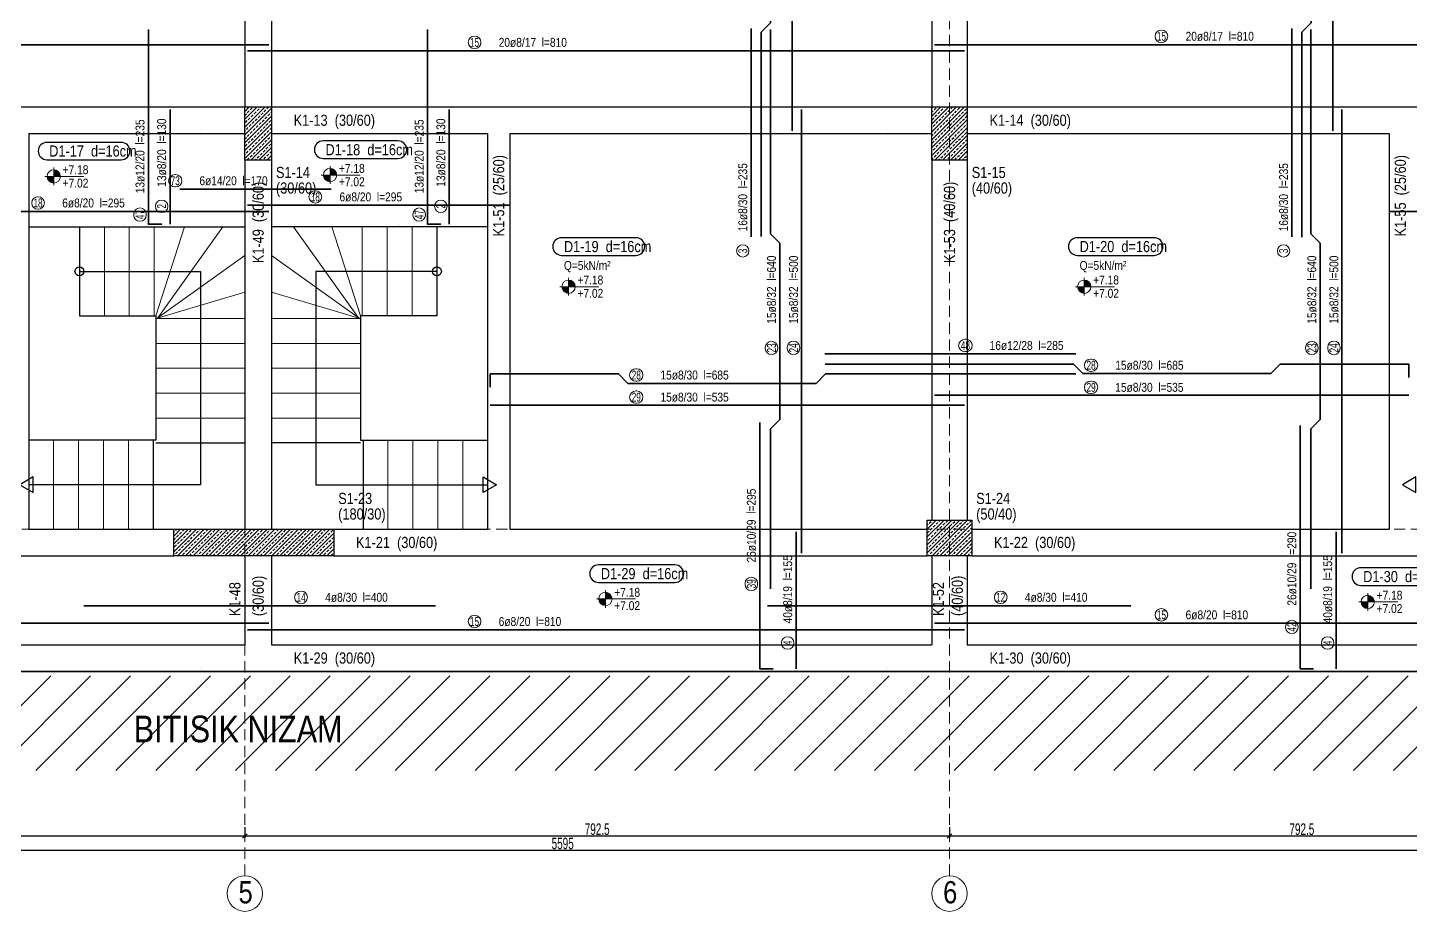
# Model space of a CAD drawing. Header units: millimetres. Extents: x 2329 to 8719, y 754 to 2467.
# Drawn here: x 5026 to 6581, y 760 to 1754 of the extents above; entities that cross this region are included whole.
import ezdxf
from ezdxf.enums import TextEntityAlignment as Align

# ---------------------------------------------------------------- set-up
doc = ezdxf.new("R2010")
doc.units = ezdxf.units.MM
doc.linetypes.add('DASHED', pattern=[19.05, 12.7, -6.35])
for name, color, linetype, lineweight in [('AKS BALONU (BEYKENT)', 7, 'Continuous', 20), ('AKS CIZGISI (BEYKENT)', 252, 'DASHED', 20), ('AKS NO (BEYKENT)', 3, 'Continuous', 20), ('AKS OLCU (BEYKENT)', 200, 'Continuous', 20), ('DONATI (BEYKENT)', 4, 'Continuous', 35), ('DONATI YAZISI (BEYKENT)', 3, 'Continuous', 20), ('DOSEME ISMI (BEYKENT)', 9, 'Continuous', 20), ('DOSEME PAFTA (BEYKENT)', 3, 'Continuous', 20), ('DOSEME SINIRI (BEYKENT)', 2, 'Continuous', 30), ('KIRIS (BEYKENT)', 2, 'Continuous', 30), ('KIRIS ISMI (BEYKENT)', 40, 'Continuous', 20), ('KOLON (BEYKENT)', 3, 'Continuous', 30), ('KOLON ISMI (BEYKENT)', 91, 'Continuous', 20), ('KOT CIZGI (BEYKENT)', 120, 'Continuous', 20), ('KOT YAZI (BEYKENT)', 7, 'Continuous', 20), ('MERDIVEN (BEYKENT)', 5, 'Continuous', 20), ('MERDIVEN YAZI (BEYKENT)', 51, 'Continuous', 20), ('POZ BALON (BEYKENT)', 14, 'Continuous', 20), ('POZ NO (BEYKENT)', 2, 'Continuous', 20), ('TARAMA (BEYKENT)', 252, 'Continuous', 25), ('YAZI (BEYKENT)', 140, 'Continuous', 20)]:
    doc.layers.add(name, color=color, linetype=linetype, lineweight=lineweight)
doc.styles.add('DONATI YAZISI (BEYKENT)', font='')
doc.styles.add('DSMOLC-50', font='bahnschrift light condensed', dxfattribs={"width": 0.75, "height": 13})
doc.styles.add('KOT (BEYKENT)', font='')
doc.styles.add('stastyle', font='RomanSTA.ttf')
doc.styles.add('YAZI (BEYKENT)', font='')
doc.styles.get('DONATI YAZISI (BEYKENT)').set_extended_font_data('Bahnschrift Light Condensed')
doc.styles.get('KOT (BEYKENT)').set_extended_font_data('Bahnschrift Light Condensed')
doc.styles.get('YAZI (BEYKENT)').set_extended_font_data('Bahnschrift Light Condensed')
doc.dimstyles.new('DSMOLC-50', dxfattribs={"dimtxt": 13, "dimasz": 5, "dimexe": 2, "dimexo": 2, "dimgap": 1, "dimtad": 1, "dimdec": 1, "dimrnd": 0.5, "dimzin": 12, "dimdsep": 46, "dimtxsty": 'DSMOLC-50', "dimblk": 'OBLIQUE', "dimblk1": 'OBLIQUE', "dimblk2": 'OBLIQUE', "dimcen": 0, "dimclrt": 7, "dimadec": 0, "dimazin": 0, "dimtfac": 1, "dimtdec": 4, "dimtix": 1, "dimtmove": 2, "dimatfit": 3, "dimfxl": 1, "dimtzin": 0, "dimarcsym": 0})
pattern_1 = [(45, (1846.9926, -1409.6164), (-4.4194174, 4.4194174), []), (45, (1851.412, -1409.6164), (-4.4194174, 4.4194174), [3.125, -1.5625])]

# ---------------------------------------------------------------- blocks, each defined once
blk = doc.blocks.new('_Oblique')
at = {"color": 0, "linetype": 'ByBlock', "lineweight": -2}
blk.add_line((-0.5, -0.5), (0.5, 0.5), dxfattribs=at)
blk = doc.blocks.new('*D66')
at = {"layer": 'AKS OLCU (BEYKENT)', "color": 0, "lineweight": -2, "transparency": 16777216}
for p, q in [((4510.3, 855), (4510.3, 843)), ((4510.3, 845), (5270.3, 845)), ((5270.3, 855), (5270.3, 843))]:
    blk.add_line(p, q, dxfattribs=at)
at = {"layer": 'DEFPOINTS', "color": 0, "transparency": 16777216}
for p in [(4510.3, 857), (5270.3, 857), (5270.3, 845)]:
    blk.add_point(p, dxfattribs=at)
at = {"layer": 'AKS OLCU (BEYKENT)', "color": 0, "lineweight": -2, "transparency": 16777216, "xscale": 5, "yscale": 5, "zscale": 5, "rotation": 180}
blk.add_blockref('_Oblique', (4510.3, 845), dxfattribs=at)
at = {"layer": 'AKS OLCU (BEYKENT)', "color": 0, "lineweight": -2, "transparency": 16777216, "xscale": 5, "yscale": 5, "zscale": 5}
blk.add_blockref('_Oblique', (5270.3, 845), dxfattribs=at)
at = {"layer": 'AKS OLCU (BEYKENT)', "color": 7, "transparency": 16777216, "insert": (4890.3, 852.6), "char_height": 13, "attachment_point": 5, "style": 'DSMOLC-50'}
blk.add_mtext('760', dxfattribs=at)
blk = doc.blocks.new('*D67')
at = {"layer": 'AKS OLCU (BEYKENT)', "color": 0, "lineweight": -2, "transparency": 16777216}
for p, q in [((5270.3, 855), (5270.3, 843)), ((5270.3, 845), (6062.8, 845)), ((6062.8, 855), (6062.8, 843))]:
    blk.add_line(p, q, dxfattribs=at)
at = {"layer": 'DEFPOINTS', "color": 0, "transparency": 16777216}
for p in [(5270.3, 857), (6062.8, 857), (6062.8, 845)]:
    blk.add_point(p, dxfattribs=at)
at = {"layer": 'AKS OLCU (BEYKENT)', "color": 0, "lineweight": -2, "transparency": 16777216, "xscale": 5, "yscale": 5, "zscale": 5, "rotation": 180}
blk.add_blockref('_Oblique', (5270.3, 845), dxfattribs=at)
at = {"layer": 'AKS OLCU (BEYKENT)', "color": 0, "lineweight": -2, "transparency": 16777216, "xscale": 5, "yscale": 5, "zscale": 5}
blk.add_blockref('_Oblique', (6062.8, 845), dxfattribs=at)
at = {"layer": 'AKS OLCU (BEYKENT)', "color": 7, "transparency": 16777216, "insert": (5666.6, 852.6), "char_height": 13, "attachment_point": 5, "style": 'DSMOLC-50'}
blk.add_mtext('792.5', dxfattribs=at)
blk = doc.blocks.new('*D68')
at = {"layer": 'AKS OLCU (BEYKENT)', "color": 0, "lineweight": -2, "transparency": 16777216}
for p, q in [((6062.8, 855), (6062.8, 843)), ((6062.8, 845), (6855.3, 845)), ((6855.3, 855), (6855.3, 843))]:
    blk.add_line(p, q, dxfattribs=at)
at = {"layer": 'DEFPOINTS', "color": 0, "transparency": 16777216}
for p in [(6062.8, 857), (6855.3, 857), (6855.3, 845)]:
    blk.add_point(p, dxfattribs=at)
at = {"layer": 'AKS OLCU (BEYKENT)', "color": 0, "lineweight": -2, "transparency": 16777216, "xscale": 5, "yscale": 5, "zscale": 5, "rotation": 180}
blk.add_blockref('_Oblique', (6062.8, 845), dxfattribs=at)
at = {"layer": 'AKS OLCU (BEYKENT)', "color": 0, "lineweight": -2, "transparency": 16777216, "xscale": 5, "yscale": 5, "zscale": 5}
blk.add_blockref('_Oblique', (6855.3, 845), dxfattribs=at)
at = {"layer": 'AKS OLCU (BEYKENT)', "color": 7, "transparency": 16777216, "insert": (6459.1, 852.6), "char_height": 13, "attachment_point": 5, "style": 'DSMOLC-50'}
blk.add_mtext('792.5', dxfattribs=at)
blk = doc.blocks.new('*D72')
at = {"layer": 'AKS OLCU (BEYKENT)', "color": 0, "lineweight": -2, "transparency": 16777216}
for p, q in [((2830.3, 855), (2830.3, 827)), ((8425.3, 855), (8425.3, 827)), ((2830.3, 829), (8425.3, 829))]:
    blk.add_line(p, q, dxfattribs=at)
at = {"layer": 'DEFPOINTS', "color": 0, "transparency": 16777216}
for p in [(2830.3, 857), (8425.3, 857), (8425.3, 829)]:
    blk.add_point(p, dxfattribs=at)
at = {"layer": 'AKS OLCU (BEYKENT)', "color": 0, "lineweight": -2, "transparency": 16777216, "xscale": 5, "yscale": 5, "zscale": 5, "rotation": 180}
blk.add_blockref('_Oblique', (2830.3, 829), dxfattribs=at)
at = {"layer": 'AKS OLCU (BEYKENT)', "color": 0, "lineweight": -2, "transparency": 16777216, "xscale": 5, "yscale": 5, "zscale": 5}
blk.add_blockref('_Oblique', (8425.3, 829), dxfattribs=at)
at = {"layer": 'AKS OLCU (BEYKENT)', "color": 7, "transparency": 16777216, "insert": (5627.8, 836.6), "char_height": 13, "attachment_point": 5, "style": 'DSMOLC-50'}
blk.add_mtext('5595', dxfattribs=at)

msp = doc.modelspace()

# ---------------------------------------------------------------- hatches: boundary and pattern name
at = {"layer": 'KOT CIZGI (BEYKENT)'}
h = msp.add_hatch(color=256, dxfattribs=at)
h.dxf.hatch_style = 1
h.paths.add_polyline_path([(5055.43, 1587.03), (5047.93, 1587.03, 0.4142136), (5055.43, 1579.53)])
h = msp.add_hatch(color=256, dxfattribs=at)
h.dxf.hatch_style = 1
h.paths.add_polyline_path([(5055.43, 1594.53), (5055.43, 1587.03), (5062.93, 1587.03, 0.4142136)])
h = msp.add_hatch(color=256, dxfattribs=at)
h.dxf.hatch_style = 1
h.paths.add_polyline_path([(5366.16, 1588.52), (5358.66, 1588.52, 0.4142136), (5366.16, 1581.02)])
h = msp.add_hatch(color=256, dxfattribs=at)
h.dxf.hatch_style = 1
h.paths.add_polyline_path([(5366.16, 1596.02), (5366.16, 1588.52), (5373.66, 1588.52, 0.4142136)])
h = msp.add_hatch(color=256, dxfattribs=at)
h.dxf.hatch_style = 1
h.paths.add_polyline_path([(5634.45, 1462.97), (5626.95, 1462.97, 0.4142136), (5634.45, 1455.47)])
h = msp.add_hatch(color=256, dxfattribs=at)
h.dxf.hatch_style = 1
h.paths.add_polyline_path([(5634.45, 1470.47), (5634.45, 1462.97), (5641.95, 1462.97, 0.4142136)])
h = msp.add_hatch(color=256, dxfattribs=at)
h.dxf.hatch_style = 1
h.paths.add_polyline_path([(6214.4, 1462.97), (6206.9, 1462.97, 0.4142136), (6214.4, 1455.47)])
h = msp.add_hatch(color=256, dxfattribs=at)
h.dxf.hatch_style = 1
h.paths.add_polyline_path([(6214.4, 1470.47), (6214.4, 1462.97), (6221.9, 1462.97, 0.4142136)])
h = msp.add_hatch(color=256, dxfattribs=at)
h.dxf.hatch_style = 1
h.paths.add_polyline_path([(5675.82, 1111.61), (5668.32, 1111.61, 0.4142136), (5675.82, 1104.11)])
h = msp.add_hatch(color=256, dxfattribs=at)
h.dxf.hatch_style = 1
h.paths.add_polyline_path([(5675.82, 1119.11), (5675.82, 1111.61), (5683.32, 1111.61, 0.4142136)])
h = msp.add_hatch(color=256, dxfattribs=at)
h.dxf.hatch_style = 1
h.paths.add_polyline_path([(6533.17, 1108.31), (6525.67, 1108.31, 0.4142136), (6533.17, 1100.81)])
h = msp.add_hatch(color=256, dxfattribs=at)
h.dxf.hatch_style = 1
h.paths.add_polyline_path([(6533.17, 1115.81), (6533.17, 1108.31), (6540.67, 1108.31, 0.4142136)])
at = {"layer": 'TARAMA (BEYKENT)'}
h = msp.add_hatch(dxfattribs=at)
h.set_pattern_fill('ANSI33', color=256, style=0, pattern_type=0)
h.set_pattern_definition(pattern_1)
h.paths.add_polyline_path([(5270.34, 1665.21), (5300.34, 1665.21), (5300.34, 1605.21), (5270.34, 1605.21)], flags=0)
h = msp.add_hatch(dxfattribs=at)
h.set_pattern_fill('ANSI33', color=256, style=0, pattern_type=0)
h.set_pattern_definition(pattern_1)
h.paths.add_polyline_path([(6042.84, 1665.21), (6082.84, 1665.21), (6082.84, 1605.21), (6042.84, 1605.21)], flags=0)
h = msp.add_hatch(dxfattribs=at)
h.set_pattern_fill('ANSI33', color=256, style=0, pattern_type=0)
h.set_pattern_definition(pattern_1)
h.paths.add_polyline_path([(6037.84, 1200.21), (6087.84, 1200.21), (6087.84, 1160.21), (6037.84, 1160.21)], flags=0)
h = msp.add_hatch(dxfattribs=at)
h.set_pattern_fill('ANSI33', color=256, style=0, pattern_type=0)
h.set_pattern_definition(pattern_1)
h.paths.add_polyline_path([(5190.34, 1190.21), (5370.34, 1190.21), (5370.34, 1160.21), (5190.34, 1160.21)], flags=0)
h = msp.add_hatch(dxfattribs=at)
h.set_pattern_fill('ANSI31', color=256, scale=10, style=0)
h.set_pattern_definition([(45, (1920.324, -3543.348), (-22.45064, 22.45064), [])])
h.paths.add_polyline_path([(2830.34, 1025.21), (8425.34, 1025.21), (8425.34, 918.83), (2830.34, 918.83)])

# ---------------------------------------------------------------- linework, layer by layer
at = {"layer": 'AKS BALONU (BEYKENT)'}
for centre in [(5270.34, 780.21), (6062.84, 780.21)]:
    msp.add_circle(centre, 20, dxfattribs=at)
at = {"layer": 'AKS CIZGISI (BEYKENT)'}
for p, q in [((5270.34, 800.21), (5270.34, 2255.21)), ((6062.84, 800.21), (6062.84, 2255.21)), ((2600.34, 1665.21), (8670.34, 1665.21)), ((2600.34, 1190.21), (8670.34, 1190.21))]:
    msp.add_line(p, q, dxfattribs=at)
at = {"layer": 'DONATI (BEYKENT)'}
for points in [[(5850.95, 1519.23), (5850.95, 1749.13), (5861.55, 1759.74), (5861.55, 1900.51), (5850.95, 1911.13), (5850.95, 2022.13), (5865.95, 2022.14)], [(5885.95, 1638.21), (5885.95, 2022.21)], [(6458.95, 1518.73), (6458.95, 1749.13), (6469.55, 1759.74), (6469.54, 1900.51), (6458.95, 1911.13), (6458.95, 2022.13), (6473.95, 2022.14)], [(6493.95, 1638.21), (6493.95, 2022.21)], [(5161.85, 1752.19), (5161.85, 1533.19), (5176.85, 1533.2)], [(5475.81, 1752.19), (5475.81, 1533.19), (5490.81, 1533.2)], [(5839.75, 1519.16), (5839.75, 1753.52)], [(5861.43, 1123.12), (5861.43, 1302.87), (5872.04, 1313.48), (5872.03, 1511.76), (5861.43, 1522.37), (5861.43, 1752.12)], [(6447.97, 1519.16), (6447.97, 1753.52)], [(6469.14, 1123.12), (6469.14, 1302.87), (6479.74, 1313.48), (6479.73, 1511.76), (6469.14, 1522.37), (6469.14, 1752.12)], [(4513.33, 1735.21), (5297.33, 1735.21)], [(5273.34, 1728.39), (6079.84, 1728.39)], [(6045.83, 1735.21), (6852.33, 1735.21)], [(5186.23, 1533.2), (5186.23, 1662.2)], [(5500.2, 1533.2), (5500.2, 1662.2)], [(5896.43, 1163.2), (5896.43, 1662.2)], [(6504.14, 1163.2), (6504.14, 1662.2)], [(5197.27, 1572.71), (5367.27, 1572.71)], [(5002.34, 1547.71), (5297.34, 1547.71)], [(5273.33, 1554.53), (5568.33, 1554.53)], [(6557.34, 1547.71), (6852.34, 1547.71)], [(5922.5, 1387.43), (6205.05, 1387.43)], [(5922.87, 1375.74), (6202.12, 1375.74), (6212.73, 1365.14), (6424.26, 1365.15), (6434.87, 1375.74), (6579.25, 1375.74), (6579.26, 1360.74)], [(5546.27, 1349.74), (5546.25, 1364.74), (5690.63, 1364.74), (5701.24, 1354.14), (5912.76, 1354.14), (5923.38, 1364.74), (6204.74, 1364.74)], [(6045.83, 1340.74), (6579.33, 1340.74)], [(5546.34, 1329.74), (6079.84, 1329.74)], [(5864.38, 1033.21), (5849.38, 1033.21), (5849.38, 1310.3)], [(6472.2, 1033.21), (6457.2, 1033.21), (6457.2, 1306.76)], [(5890.27, 1033.21), (5890.27, 1187.21)], [(6497.58, 1033.21), (6497.58, 1187.21)], [(5089.44, 1104.08), (5484.62, 1104.08)], [(5858.12, 1104.08), (6266.63, 1104.08)], [(4513.33, 1084.35), (5297.33, 1084.35)], [(5273.34, 1076.88), (6079.84, 1076.88)], [(6045.83, 1084.35), (6852.33, 1084.35)]]:
    msp.add_lwpolyline(points, dxfattribs=at)
at = {"layer": 'DOSEME PAFTA (BEYKENT)', "lineweight": -3}
for points in [[(5047.75, 1605.67), (5131.31, 1605.67, 1), (5131.31, 1625.32), (5047.75, 1625.32, 1)], [(5358.47, 1607.16), (5442.55, 1607.16, 1), (5442.55, 1626.94), (5358.47, 1626.94, 1)], [(5626.58, 1498.22), (5710.22, 1498.22, 1), (5710.22, 1518.01), (5626.58, 1518.01, 1)], [(6206.53, 1498.22), (6292.99, 1498.22, 1), (6292.99, 1518.01), (6206.53, 1518.01, 1)], [(5668.1, 1130.25), (5754.05, 1130.25, 1), (5754.05, 1150.03), (5668.1, 1150.03, 1)], [(6525.44, 1126.94), (6611.84, 1126.94, 1), (6611.84, 1146.73), (6525.44, 1146.73, 1)]]:
    msp.add_lwpolyline(points, format="xyb", close=True, dxfattribs=at)
at = {"layer": 'DOSEME SINIRI (BEYKENT)', "lineweight": -3}
for p, q in [((5027.34, 1530.21), (5270.34, 1530.21)), ((5084.34, 1530.21), (5084.34, 1430.21)), ((5543.34, 1530.21), (5300.34, 1530.21)), ((5486.34, 1530.21), (5486.34, 1430.21)), ((5167.34, 1290.21), (5167.34, 1190.21)), ((5170.34, 1287.21), (5270.34, 1287.21)), ((5400.34, 1287.21), (5300.34, 1287.21)), ((5403.34, 1290.21), (5403.34, 1190.21))]:
    msp.add_line(p, q, dxfattribs=at)
at = {"layer": 'DOSEME SINIRI (BEYKENT)'}
msp.add_lwpolyline([(2830.34, 2025.21), (8425.34, 2025.21), (8425.34, 1030.21), (2830.34, 1030.21)], close=True, dxfattribs=at)
at = {"layer": 'DOSEME SINIRI (BEYKENT)', "lineweight": -3, "flags": 128}
for points in [[(5084.34, 1430.21), (5170.34, 1430.21), (5170.34, 1290.21), (5027.34, 1290.21)], [(5486.34, 1430.21), (5400.34, 1430.21), (5400.34, 1290.21), (5543.34, 1290.21)]]:
    msp.add_lwpolyline(points, dxfattribs=at)
at = {"layer": 'KIRIS (BEYKENT)'}
for p, q in [((5270.24, 1965.31), (5270.24, 1665.31)), ((5300.34, 1965.31), (5300.24, 1665.31)), ((6042.84, 1965.31), (6042.84, 1665.31)), ((6082.84, 1965.31), (6082.84, 1665.31)), ((4540.24, 1665.21), (5270.24, 1665.21)), ((5300.24, 1665.21), (6042.84, 1665.21)), ((6082.84, 1665.21), (6825.44, 1665.21)), ((5027.34, 1635.21), (5270.24, 1635.21)), ((5027.34, 1635.21), (5027.34, 1190.21)), ((5300.24, 1635.21), (5543.34, 1635.21)), ((5543.34, 1635.21), (5543.34, 1190.21)), ((5568.34, 1635.21), (6042.84, 1635.21)), ((5568.34, 1635.21), (5568.34, 1190.21)), ((6082.84, 1635.21), (6557.34, 1635.21)), ((6557.34, 1635.21), (6557.34, 1190.21)), ((5270.24, 1605.31), (5270.34, 1190.31)), ((5300.34, 1605.31), (5300.34, 1190.31)), ((6042.84, 1605.31), (6042.84, 1200.21)), ((6082.84, 1605.31), (6082.84, 1200.21)), ((5027.34, 1190.21), (5190.34, 1190.21)), ((5370.34, 1190.21), (5543.34, 1190.21)), ((5568.34, 1190.21), (6037.84, 1190.21)), ((6087.84, 1190.21), (6557.34, 1190.21)), ((4550.34, 1160.21), (5190.34, 1160.21)), ((5270.34, 1160.31), (5270.34, 1060.21)), ((5300.34, 1160.31), (5300.34, 1060.21)), ((5370.34, 1160.21), (6037.84, 1160.21)), ((6042.84, 1160.21), (6042.84, 1060.21)), ((6082.84, 1160.21), (6082.84, 1060.21)), ((6087.84, 1160.21), (6755.34, 1160.21)), ((4540.34, 1060.21), (5270.34, 1060.21)), ((5300.34, 1060.21), (6042.84, 1060.21)), ((6082.84, 1060.21), (6825.34, 1060.21)), ((2830.34, 1030.21), (8425.34, 1030.21))]:
    msp.add_line(p, q, dxfattribs=at)
at = {"layer": 'KOLON (BEYKENT)'}
for points in [[(5270.34, 1665.21), (5300.34, 1665.21), (5300.34, 1605.21), (5270.34, 1605.21)], [(6042.84, 1665.21), (6082.84, 1665.21), (6082.84, 1605.21), (6042.84, 1605.21)], [(6037.84, 1200.21), (6087.84, 1200.21), (6087.84, 1160.21), (6037.84, 1160.21)], [(5190.34, 1190.21), (5370.34, 1190.21), (5370.34, 1160.21), (5190.34, 1160.21)]]:
    msp.add_lwpolyline(points, close=True, dxfattribs=at)
at = {"layer": 'KOT CIZGI (BEYKENT)'}
for p, q in [((5045.43, 1587.03), (5089.46, 1587.03)), ((5055.43, 1597.03), (5055.43, 1577.03)), ((5356.16, 1588.52), (5400.18, 1588.52)), ((5366.16, 1598.52), (5366.16, 1578.52)), ((5624.45, 1462.97), (5668.47, 1462.97)), ((5634.45, 1472.97), (5634.45, 1452.97)), ((6204.4, 1462.97), (6248.43, 1462.97)), ((6214.4, 1472.97), (6214.4, 1452.97)), ((5675.82, 1121.61), (5675.82, 1101.61)), ((5665.82, 1111.61), (5709.84, 1111.61)), ((6523.17, 1108.31), (6567.2, 1108.31)), ((6533.17, 1118.31), (6533.17, 1098.31))]:
    msp.add_line(p, q, dxfattribs=at)
for centre in [(5055.43, 1587.03), (5366.16, 1588.52), (5634.45, 1462.97), (6214.4, 1462.97), (5675.82, 1111.61), (6533.17, 1108.31)]:
    msp.add_circle(centre, 7.5, dxfattribs=at)
at = {"layer": 'MERDIVEN (BEYKENT)'}
for p, q in [((5112.34, 1530.21), (5112.34, 1430.21)), ((5140.34, 1530.21), (5140.34, 1430.21)), ((5168.34, 1530.21), (5168.34, 1430.21)), ((5170.34, 1430.21), (5202.5, 1530.21)), ((5172.49, 1428.06), (5245.61, 1530.21)), ((5398.19, 1428.06), (5325.06, 1530.21)), ((5400.34, 1430.21), (5368.18, 1530.21)), ((5402.34, 1530.21), (5402.34, 1430.21)), ((5430.34, 1530.21), (5430.34, 1430.21)), ((5458.34, 1530.21), (5458.34, 1430.21)), ((5171.67, 1427.48), (5270.26, 1498.05)), ((5399, 1427.48), (5300.41, 1498.05)), ((5170.77, 1427.21), (5270.27, 1456.7)), ((5399.9, 1427.21), (5300.4, 1456.7)), ((5170.34, 1427.21), (5270.34, 1427.21)), ((5400.34, 1427.21), (5300.34, 1427.21)), ((5170.34, 1399.21), (5270.34, 1399.21)), ((5400.34, 1399.21), (5300.34, 1399.21)), ((5170.34, 1371.21), (5270.34, 1371.21)), ((5400.34, 1371.21), (5300.34, 1371.21)), ((5170.34, 1343.21), (5270.34, 1343.21)), ((5400.34, 1343.21), (5300.34, 1343.21)), ((5170.34, 1315.21), (5270.34, 1315.21)), ((5400.34, 1315.21), (5300.34, 1315.21)), ((5055.34, 1290.21), (5055.34, 1190.21)), ((5083.34, 1290.21), (5083.34, 1190.21)), ((5111.34, 1290.21), (5111.34, 1190.21)), ((5139.34, 1290.21), (5139.34, 1190.21)), ((5431.34, 1290.21), (5431.34, 1190.21)), ((5459.34, 1290.21), (5459.34, 1190.21)), ((5487.34, 1290.21), (5487.34, 1190.21)), ((5515.34, 1290.21), (5515.34, 1190.21))]:
    msp.add_line(p, q, dxfattribs=at)
at = {"layer": 'MERDIVEN YAZI (BEYKENT)', "lineweight": -3, "flags": 128}
for points in [[(5084.34, 1480.21), (5220.34, 1480.21), (5220.34, 1240.21), (5027.34, 1240.21)], [(5486.34, 1480.21), (5350.34, 1480.21), (5350.34, 1240.21), (5543.34, 1240.21)]]:
    msp.add_lwpolyline(points, dxfattribs=at)
for points in [[(5017.34, 1240.21), (5032.34, 1231.55), (5032.34, 1248.87)], [(5553.34, 1240.21), (5538.34, 1231.55), (5538.34, 1248.87)], [(6572.34, 1240.21), (6587.34, 1231.55), (6587.34, 1248.87)]]:
    msp.add_lwpolyline(points, close=True, dxfattribs=at)
at = {"layer": 'MERDIVEN YAZI (BEYKENT)', "lineweight": -3}
for centre in [(5084.34, 1480.21), (5486.34, 1480.21)]:
    msp.add_circle(centre, 5, dxfattribs=at)
at = {"layer": 'POZ BALON (BEYKENT)'}
for p, q in [((5528.54, 1744.82), (5528.75, 1744.82)), ((6301.03, 1751.64), (6301.24, 1751.64)), ((5528.54, 1730.82), (5528.75, 1730.82)), ((6301.03, 1737.64), (6301.24, 1737.64)), ((5191.57, 1589.14), (5192.5, 1589.14)), ((5191.57, 1575.14), (5192.5, 1575.14)), ((5349.45, 1570.96), (5349.78, 1570.96)), ((5037.61, 1564.14), (5037.95, 1564.14)), ((5349.45, 1556.96), (5349.78, 1556.96)), ((5037.61, 1550.14), (5037.95, 1550.14)), ((5145.42, 1543.53), (5145.42, 1544.52)), ((5159.42, 1543.53), (5159.42, 1544.52)), ((5459.38, 1543.53), (5459.38, 1544.52)), ((5473.38, 1543.53), (5473.38, 1544.52)), ((6080.11, 1403.85), (6081.42, 1403.85)), ((5855.61, 1393.55), (5855.61, 1394.55)), ((5869.61, 1393.55), (5869.61, 1394.55)), ((5880.43, 1393.39), (5880.43, 1394.7)), ((5894.43, 1393.39), (5894.43, 1394.7)), ((6080.11, 1389.85), (6081.42, 1389.85)), ((6463.31, 1393.55), (6463.31, 1394.55)), ((6477.31, 1393.55), (6477.31, 1394.55)), ((6488.14, 1393.39), (6488.14, 1394.7)), ((6502.14, 1393.39), (6502.14, 1394.7)), ((5710.04, 1370.56), (5711.12, 1370.56)), ((6221.53, 1381.57), (6222.61, 1381.57)), ((5710.04, 1356.56), (5711.12, 1356.56)), ((6221.53, 1367.57), (6222.61, 1367.57)), ((6221.6, 1356.74), (6222.51, 1356.74)), ((5710.11, 1345.74), (5711.02, 1345.74)), ((6221.6, 1342.74), (6222.51, 1342.74)), ((5710.11, 1331.74), (5711.02, 1331.74)), ((5333.35, 1120.5), (5333.8, 1120.5)), ((5832.95, 1128.11), (5832.95, 1129.15)), ((5846.95, 1128.11), (5846.95, 1129.15)), ((6120.3, 1120.5), (6120.53, 1120.5)), ((5333.35, 1106.5), (5333.8, 1106.5)), ((6120.3, 1106.5), (6120.53, 1106.5)), ((5528.54, 1093.3), (5528.75, 1093.3)), ((6301.03, 1100.78), (6301.24, 1100.78)), ((5528.54, 1079.3), (5528.75, 1079.3)), ((6301.03, 1086.78), (6301.24, 1086.78)), ((6440.78, 1079.51), (6440.78, 1080.72)), ((6454.78, 1079.51), (6454.78, 1080.72))]:
    msp.add_line(p, q, dxfattribs=at)
for centre in [(5176.81, 1553.39), (5490.77, 1553.39), (5830.32, 1503.19), (6438.55, 1503.19), (5880.85, 1062.14), (6488.15, 1062.14)]:
    msp.add_circle(centre, 7, dxfattribs=at)
for centre, start, end in [((5528.54, 1737.82), 90, 270), ((5528.75, 1737.82), 270, 90), ((6301.03, 1744.64), 90, 270), ((6301.24, 1744.64), 270, 90), ((5191.57, 1582.14), 90, 270), ((5192.5, 1582.14), 270, 90), ((5349.45, 1563.96), 90, 270), ((5349.78, 1563.96), 270, 90), ((5037.61, 1557.14), 90, 270), ((5037.95, 1557.14), 270, 90), ((5152.42, 1544.52), 0, 180), ((5152.42, 1543.53), 180, 0), ((5466.38, 1544.52), 0, 180), ((5466.38, 1543.53), 180, 0), ((5862.61, 1394.55), 0, 180), ((5887.43, 1394.7), 0, 180), ((6080.11, 1396.85), 90, 270), ((6081.42, 1396.85), 270, 90), ((6470.31, 1394.55), 0, 180), ((6495.14, 1394.7), 0, 180), ((5862.61, 1393.55), 180, 0), ((5887.43, 1393.39), 180, 0), ((6470.31, 1393.55), 180, 0), ((6495.14, 1393.39), 180, 0), ((5710.04, 1363.56), 90, 270), ((5711.12, 1363.56), 270, 90), ((6221.53, 1374.57), 90, 270), ((6222.61, 1374.57), 270, 90), ((6221.6, 1349.74), 90, 270), ((6222.51, 1349.74), 270, 90), ((5710.11, 1338.74), 90, 270), ((5711.02, 1338.74), 270, 90), ((5839.95, 1129.15), 0, 180), ((5333.35, 1113.5), 90, 270), ((5333.8, 1113.5), 270, 90), ((5839.95, 1128.11), 180, 0), ((6120.3, 1113.5), 90, 270), ((6120.53, 1113.5), 270, 90), ((5528.54, 1086.3), 90, 270), ((5528.75, 1086.3), 270, 90), ((6301.03, 1093.78), 90, 270), ((6301.24, 1093.78), 270, 90), ((6447.78, 1080.72), 0, 180), ((6447.78, 1079.51), 180, 0)]:
    msp.add_arc(centre, 7, start, end, dxfattribs=at)

# ---------------------------------------------------------------- texts
at = {"layer": 'AKS NO (BEYKENT)', "style": 'YAZI (BEYKENT)'}
for s, p in [('5', (5263.27, 769.21)), ('6', (6055.66, 769.21))]:
    msp.add_text(s, height=25, dxfattribs=at).set_placement(p)
at = {"layer": 'DONATI (BEYKENT)', "style": 'stastyle'}
for s, p in [('& 1-.16- 1- 7.6- 7.924998', (5273.34, 1715.21)), ('& 1-.16- 1- 5.050001- 0', (5220.34, 1638.21)), ('& 1-.16- 1- 5.05- 0', (5992.84, 1638.21)), ('& 2-.16- 1- 2.710001- 4.915', (5273.33, 1567.71)), ('& 1-.16- 1- 4.915- 2.709998', (6557.34, 1547.71)), ('& 4-.16- 1- 0- 3.6', (5134.74, 1533.19)), ('& 2-.16- 1- 0- 3.6', (5168.34, 1533.2)), ('& 4-.16- 1- 0- 3.6', (5410.74, 1533.19)), ('& 2-.16- 1- 0- 3.6', (5444.34, 1533.2)), ('& 1-.16- 1- 4.915- 0', (6045.83, 1260.21)), ('& 1-.16- 1- 0- 4.915', (5549.34, 1240.21)), ('& 1-.16- 1- 1.3- 3.6', (5972.84, 1163.2)), ('& 1-.16- 1- 1.3- 3.599999', (6484.34, 1163.2)), ('& 1-.16- 1- 7.925- 7.599991', (6045.83, 1096.88)), ('& 1-.16- 1- 7.600001- 7.925', (5273.34, 1076.88)), ('& 2-.16- 1- 0- 0', (5220.34, 1033.21)), ('& 2-.16- 1- 0- 5.05', (5992.84, 1033.21))]:
    msp.add_text(s, height=0.0005, dxfattribs=at).set_placement(p)
at = {"layer": 'DONATI YAZISI (BEYKENT)', "style": 'DONATI YAZISI (BEYKENT)'}
for s, p in [(' 20ø8/17  l=810', (5552.64, 1732.82)), (' 20ø8/17  l=810', (6325.14, 1739.64)), (' 6ø14/20  l=170', (5216.04, 1577.14)), (' 6ø8/20  l=295', (5061.78, 1552.14)), (' 6ø8/20  l=295', (5373.61, 1558.96)), (' 16ø12/28  l=285', (6104.76, 1391.85)), (' 15ø8/30  l=685', (5734.58, 1358.56)), (' 15ø8/30  l=685', (6246.07, 1369.57)), (' 15ø8/30  l=535', (6246.06, 1344.74)), (' 15ø8/30  l=535', (5734.57, 1333.74)), (' 4ø8/30  l=400', (5357.58, 1108.5)), (' 4ø8/30  l=410', (6144.42, 1108.5)), (' 6ø8/20  l=810', (5552.64, 1081.3)), (' 6ø8/20  l=810', (6325.14, 1088.78))]:
    msp.add_text(s, height=10, dxfattribs=at).set_placement(p)
for s, p in [('13ø12/20  l=235', (5157.42, 1568.02)), ('13ø8/20  l=130', (5181.81, 1575.39)), ('13ø12/20  l=235', (5471.38, 1568.02)), ('13ø8/20  l=130', (5495.77, 1575.39)), ('16ø8/30  l=235', (5835.32, 1525.19)), ('16ø8/30  l=235', (6443.55, 1525.19)), (' 15ø8/32  l=640', (5867.61, 1418.05)), (' 15ø8/32  l=500', (5892.43, 1418.04)), (' 15ø8/32  l=640', (6475.31, 1418.05)), (' 15ø8/32  l=500', (6500.14, 1418.04)), ('26ø10/29  l=295', (5844.95, 1152.63)), ('26ø10/29  l=290', (6452.78, 1104.12)), ('40ø8/19  l=155', (5885.85, 1084.14)), ('40ø8/19  l=155', (6493.15, 1084.14))]:
    msp.add_text(s, height=10, rotation=90, dxfattribs=at).set_placement(p)
at = {"layer": 'DOSEME ISMI (BEYKENT)', "style": 'YAZI (BEYKENT)'}
for s, p in [('D1-17  d=16cm', (5050.39, 1609.32)), ('D1-18  d=16cm', (5361.11, 1610.81)), ('D1-19  d=16cm', (5629.22, 1501.88)), ('D1-20  d=16cm', (6209.17, 1501.88)), ('D1-29  d=16cm', (5670.74, 1133.9)), ('D1-30  d=16cm', (6528.08, 1130.6))]:
    msp.add_text(s, height=12.5, dxfattribs=at).set_placement(p)
at = {"layer": 'KIRIS ISMI (BEYKENT)', "style": 'YAZI (BEYKENT)'}
for s, p in [('K1-13  (30/60)', (5325.24, 1643.96)), ('K1-14  (30/60)', (6107.84, 1643.96)), ('K1-21  (30/60)', (5395.34, 1168.96)), ('K1-22  (30/60)', (6112.84, 1168.96)), ('K1-29  (30/60)', (5325.34, 1038.96)), ('K1-30  (30/60)', (6107.84, 1038.96))]:
    msp.add_text(s, height=12.5, dxfattribs=at).set_placement(p)
for s, p in [('K1-51  (25/60)', (5562.09, 1519.49)), ('K1-55  (25/60)', (6576.09, 1519.51)), ('K1-49  (30/60)', (5291.59, 1489.45)), ('K1-53  (40/60)', (6069.09, 1489.5)), ('(30/60)', (5291.59, 1092.36)), ('(40/60)', (6077.84, 1092.47)), ('K1-48', (5265.34, 1092.36)), ('K1-52', (6056.59, 1092.47))]:
    msp.add_text(s, height=12.5, rotation=90, dxfattribs=at).set_placement(p)
at = {"layer": 'KOLON ISMI (BEYKENT)', "style": 'YAZI (BEYKENT)'}
for s, p in [('S1-14', (5305.34, 1585.21)), ('S1-15', (6087.84, 1585.21)), ('(30/60)', (5305.34, 1567.71)), ('(40/60)', (6087.84, 1567.71)), ('S1-23', (5375.34, 1218.5)), ('S1-24', (6092.84, 1218.5)), ('(180/30)', (5375.34, 1201)), ('(50/40)', (6092.84, 1201))]:
    msp.add_text(s, height=12.5, dxfattribs=at).set_placement(p)
at = {"layer": 'KOT YAZI (BEYKENT)', "style": 'KOT (BEYKENT)'}
for s, p in [('+7.18', (5065.43, 1589.53)), ('+7.18', (5376.16, 1591.02)), ('+7.02', (5376.16, 1576.02)), ('+7.02', (5065.43, 1574.53)), ('+7.18', (5644.45, 1465.47)), ('+7.18', (6224.4, 1465.47)), ('+7.02', (5644.45, 1450.47)), ('+7.02', (6224.4, 1450.47)), ('+7.18', (5685.82, 1114.11)), ('+7.18', (6543.17, 1110.81)), ('+7.02', (5685.82, 1099.11)), ('+7.02', (6543.17, 1095.81))]:
    msp.add_text(s, height=10, dxfattribs=at).set_placement(p)
at = {"layer": 'POZ NO (BEYKENT)', "style": 'YAZI (BEYKENT)', "width": 0.8}
for s, p in [('15', (5528.64, 1737.82)), ('15', (6301.14, 1744.64)), ('73', (5192.04, 1582.14)), ('18', (5037.78, 1557.14)), ('18', (5349.61, 1563.96)), ('48', (6080.76, 1396.85)), ('28', (5710.58, 1363.56)), ('28', (6222.07, 1374.57)), ('29', (6222.06, 1349.74)), ('29', (5710.57, 1338.74)), ('14', (5333.58, 1113.5)), ('12', (6120.42, 1113.5)), ('15', (5528.64, 1086.3)), ('15', (6301.14, 1093.78))]:
    msp.add_text(s, height=10, dxfattribs=at).set_placement(p, align=Align.MIDDLE_CENTER)
for s, p in [('2', (5176.81, 1553.39)), ('2', (5490.77, 1553.39)), ('47', (5152.42, 1544.02)), ('47', (5466.38, 1544.02)), ('3', (5830.32, 1503.19)), ('3', (6438.55, 1503.19)), ('23', (5862.61, 1394.05)), ('24', (5887.43, 1394.04)), ('23', (6470.31, 1394.05)), ('24', (6495.14, 1394.04)), ('39', (5839.95, 1128.63)), ('42', (6447.78, 1080.12)), ('4', (5880.85, 1062.14)), ('4', (6488.15, 1062.14))]:
    msp.add_text(s, height=10, rotation=90, dxfattribs=at).set_placement(p, align=Align.MIDDLE_CENTER)
at = {"layer": 'YAZI (BEYKENT)', "style": 'YAZI (BEYKENT)'}
for p in [(5629.22, 1481.88), (6209.17, 1481.88)]:
    msp.add_text('Q=5kN/m²', height=10, dxfattribs=at).set_placement(p)
msp.add_text('BITISIK NIZAM', height=30, dxfattribs=at).set_placement((5145.37, 965.42), align=Align.MIDDLE_LEFT)

# ---------------------------------------------------------------- dimensions: what is measured, and where the dimension line sits
at = {"layer": 'AKS OLCU (BEYKENT)'}
for base, p1, p2, picture, middle in [((8425.34, 828.97), (2830.34, 856.97), (8425.34, 856.97), '*D72', (5627.84, 836.61)), ((5270.34, 844.97), (4510.34, 856.97), (5270.34, 856.97), '*D66', (4890.34, 852.61)), ((6062.84, 844.97), (5270.34, 856.97), (6062.84, 856.97), '*D67', (5666.59, 852.61)), ((6855.34, 844.97), (6062.84, 856.97), (6855.34, 856.97), '*D68', (6459.09, 852.61))]:
    dim = msp.add_linear_dim(base=base, p1=p1, p2=p2, dimstyle='DSMOLC-50', dxfattribs=at)
    dim.commit()
    dim.dimension.update_dxf_attribs({"geometry": picture, "text_midpoint": middle})

doc.saveas('drawing.dxf')
